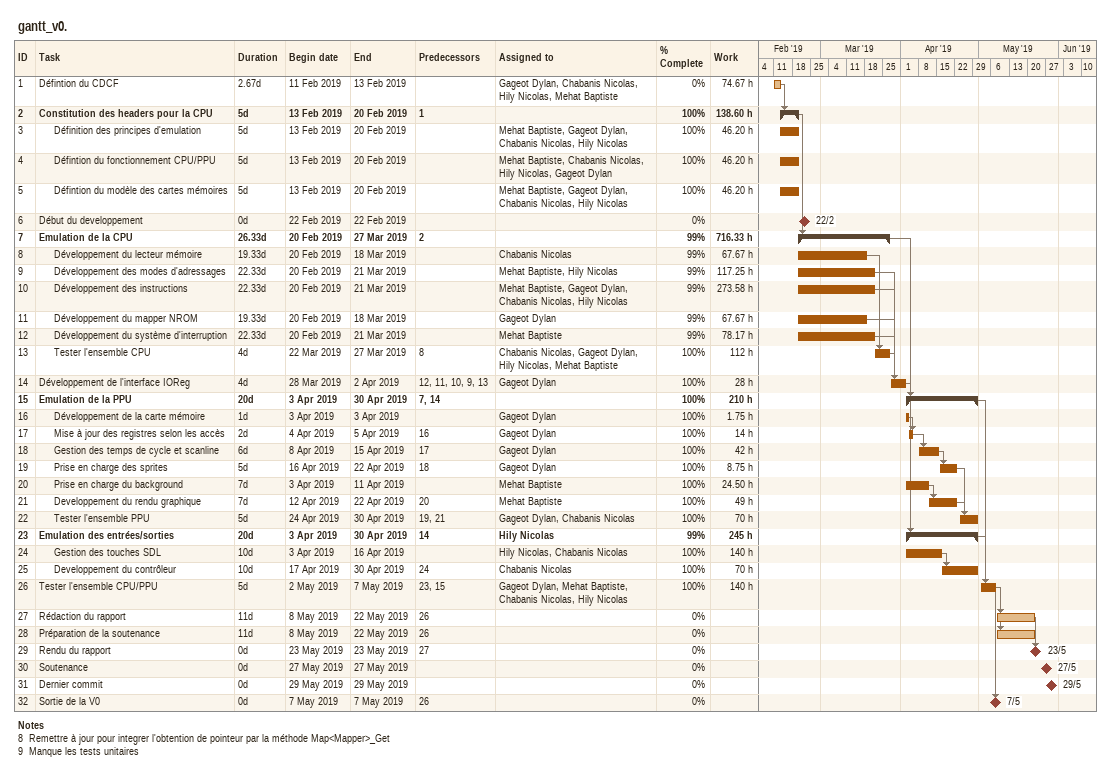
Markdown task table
gantt_v0.

| ID | Level | Task | Duration | Start | Finish | Predecessors | Resources | % complete | Work (h) |
|---|---|---|---|---|---|---|---|---|---|
| 1 | 1 | Défintion du CDCF | 2.67d | 2019-02-11 | 2019-02-13 |  | Gageot Dylan, Chabanis Nicolas, Hily Nicolas, Mehat Baptiste | 0 | 74.67 |
| 2 | 1 | **Constitution des headers pour la CPU** | 5d | 2019-02-13 | 2019-02-20 | 1 |  | 100 | 138.60 |
| 3 | 2 | Définition des principes d'emulation | 5d | 2019-02-13 | 2019-02-20 |  | Mehat Baptiste, Gageot Dylan, Chabanis Nicolas, Hily Nicolas | 100 | 46.20 |
| 4 | 2 | Défintion du fonctionnement CPU/PPU | 5d | 2019-02-13 | 2019-02-20 |  | Mehat Baptiste, Chabanis Nicolas, Hily Nicolas, Gageot Dylan | 100 | 46.20 |
| 5 | 2 | Défintion du modèle des cartes mémoires | 5d | 2019-02-13 | 2019-02-20 |  | Mehat Baptiste, Gageot Dylan, Chabanis Nicolas, Hily Nicolas | 100 | 46.20 |
| 6 | 1 | Début du developpement | 0d | 2019-02-22 | 2019-02-22 |  |  | 0 |  |
| 7 | 1 | **Emulation de la CPU** | 26.33d | 2019-02-20 | 2019-03-27 | 2 |  | 99 | 716.33 |
| 8 | 2 | Développement du lecteur mémoire | 19.33d | 2019-02-20 | 2019-03-18 |  | Chabanis Nicolas | 99 | 67.67 |
| 9 | 2 | Développement des modes d'adressages | 22.33d | 2019-02-20 | 2019-03-21 |  | Mehat Baptiste, Hily Nicolas | 99 | 117.25 |
| 10 | 2 | Développement des instructions | 22.33d | 2019-02-20 | 2019-03-21 |  | Mehat Baptiste, Gageot Dylan, Chabanis Nicolas, Hily Nicolas | 99 | 273.58 |
| 11 | 2 | Développement du mapper NROM | 19.33d | 2019-02-20 | 2019-03-18 |  | Gageot Dylan | 99 | 67.67 |
| 12 | 2 | Développement du système d'interruption | 22.33d | 2019-02-20 | 2019-03-21 |  | Mehat Baptiste | 99 | 78.17 |
| 13 | 2 | Tester l'ensemble CPU | 4d | 2019-03-22 | 2019-03-27 | 8 | Chabanis Nicolas, Gageot Dylan, Hily Nicolas, Mehat Baptiste | 100 | 112 |
| 14 | 1 | Développement de l'interface IOReg | 4d | 2019-03-28 | 2019-04-02 | 12, 11, 10, 9, 13 | Gageot Dylan | 100 | 28 |
| 15 | 1 | **Emulation de la PPU** | 20d | 2019-04-03 | 2019-04-30 | 7, 14 |  | 100 | 210 |
| 16 | 2 | Développement de la carte mémoire | 1d | 2019-04-03 | 2019-04-03 |  | Gageot Dylan | 100 | 1.75 |
| 17 | 2 | Mise à jour des registres selon les accès | 2d | 2019-04-04 | 2019-04-05 | 16 | Gageot Dylan | 100 | 14 |
| 18 | 2 | Gestion des temps de cycle et scanline | 6d | 2019-04-08 | 2019-04-15 | 17 | Gageot Dylan | 100 | 42 |
| 19 | 2 | Prise en charge des sprites | 5d | 2019-04-16 | 2019-04-22 | 18 | Gageot Dylan | 100 | 8.75 |
| 20 | 2 | Prise en charge du background | 7d | 2019-04-03 | 2019-04-11 |  | Mehat Baptiste | 100 | 24.50 |
| 21 | 2 | Developpement du rendu graphique | 7d | 2019-04-12 | 2019-04-22 | 20 | Mehat Baptiste | 100 | 49 |
| 22 | 2 | Tester l'ensemble PPU | 5d | 2019-04-24 | 2019-04-30 | 19, 21 | Gageot Dylan, Chabanis Nicolas | 100 | 70 |
| 23 | 1 | **Emulation des entrées/sorties** | 20d | 2019-04-03 | 2019-04-30 | 14 | Hily Nicolas | 99 | 245 |
| 24 | 2 | Gestion des touches SDL | 10d | 2019-04-03 | 2019-04-16 |  | Hily Nicolas, Chabanis Nicolas | 100 | 140 |
| 25 | 2 | Developpement du contrôleur | 10d | 2019-04-17 | 2019-04-30 | 24 | Chabanis Nicolas | 100 | 70 |
| 26 | 1 | Tester l'ensemble CPU/PPU | 5d | 2019-05-02 | 2019-05-07 | 23, 15 | Gageot Dylan, Mehat Baptiste, Chabanis Nicolas, Hily Nicolas | 100 | 140 |
| 27 | 1 | Rédaction du rapport | 11d | 2019-05-08 | 2019-05-22 | 26 |  | 0 |  |
| 28 | 1 | Préparation de la soutenance | 11d | 2019-05-08 | 2019-05-22 | 26 |  | 0 |  |
| 29 | 1 | Rendu du rapport | 0d | 2019-05-23 | 2019-05-23 | 27 |  | 0 |  |
| 30 | 1 | Soutenance | 0d | 2019-05-27 | 2019-05-27 |  |  | 0 |  |
| 31 | 1 | Dernier commit | 0d | 2019-05-29 | 2019-05-29 |  |  | 0 |  |
| 32 | 1 | Sortie de la V0 | 0d | 2019-05-07 | 2019-05-07 | 26 |  | 0 |  |

Notes
- 8: Remettre à jour pour integrer l'obtention de pointeur par la méthode Map<Mapper>_Get
- 9: Manque les tests unitaires
